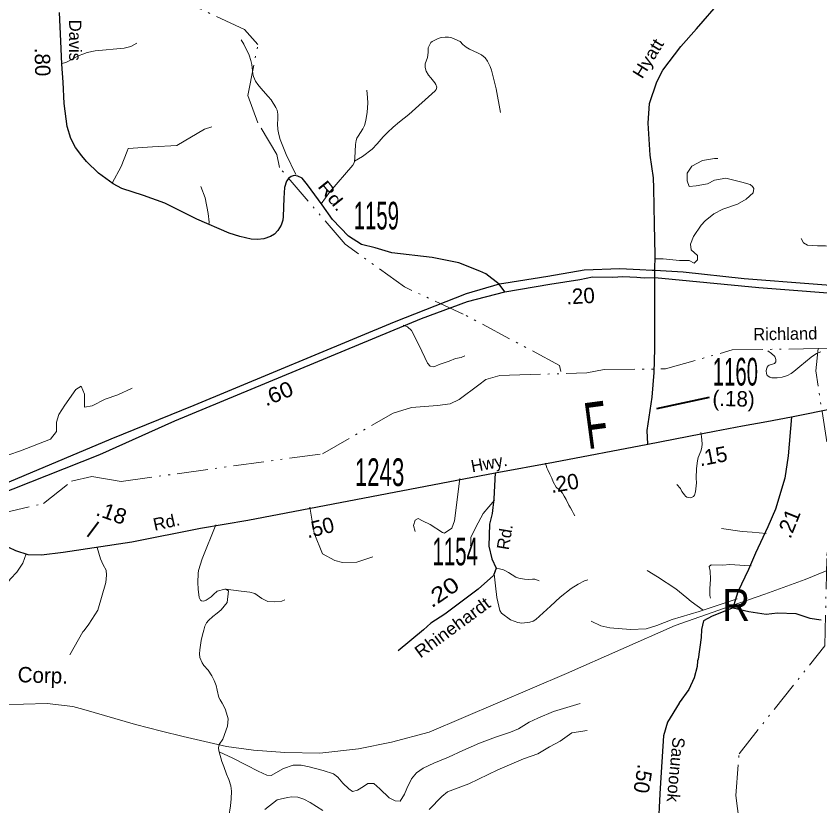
# Model space of a CAD drawing. Extents: x 224414 to 270732, y 178042 to 233939.
# Drawn here: x 241388 to 242694, y 195876 to 197160 of the extents above; entities that cross this region are included whole.
import ezdxf
from ezdxf.enums import TextEntityAlignment as Align

# ---------------------------------------------------------------- set-up
doc = ezdxf.new("R2010")
doc.units = 0
doc.header["$LTSCALE"] = 10
doc.linetypes.add('DASH_DOUBLE_DOT', pattern=[9.2, 5, -1.2, 0.3, -1.2, 0.3, -1.2])
for name, color, linetype, lineweight in [('11', 7, 'Continuous', 40), ('17', 7, 'Continuous', 40), ('22', 7, 'Continuous', 25), ('28', 7, 'Continuous', 25), ('32', 7, 'Continuous', 25), ('35', 7, 'Continuous', 13), ('44', 7, 'Continuous', 25), ('59', 7, 'DASH_DOUBLE_DOT', 13), ('8', 7, 'Continuous', 25)]:
    doc.layers.add(name, color=color, linetype=linetype, lineweight=lineweight)
for name, color, linetype in [('14', 7, 'Continuous'), ('21', 7, 'Continuous'), ('9', 7, 'Continuous')]:
    doc.layers.add(name, color=color, linetype=linetype)

msp = doc.modelspace()

# ---------------------------------------------------------------- linework, layer by layer
at = {"layer": '11'}
msp.add_line((242513.97, 196539.58), (242428.73, 196521.52), dxfattribs=at)
at = {"layer": '17'}
msp.add_line((241521.99, 196337.08), (241504.37, 196313.16), dxfattribs=at)
at = {"layer": '28'}
for points in [[(242425.97, 196746.43), (242421.52, 196746.31), (242401.37, 196747.07), (242368.82, 196748.81), (242311.27, 196746.49), (242251.94, 196736.66), (242180.73, 196725.05), (242173.18, 196723.89)], [(242182.29, 196711.46), (242255.28, 196724), (242303.71, 196731.61), (242324.61, 196735.88), (242357.61, 196735.39), (242373.74, 196736.26), (242396.56, 196735.1), (242408.19, 196734.52), (242425.75, 196734.64)], [(242425.75, 196734.64), (242594.77, 196718.83), (242910.34, 196694.12)], [(242795.02, 196715.06), (242570.76, 196732.41), (242471.76, 196743.49), (242425.97, 196746.43)], [(242173.18, 196723.89), (242119.12, 196708.18), (242002.28, 196662.24), (241677.17, 196526.74), (241542.43, 196471.81), (241324.3, 196380.19), (241320.81, 196379.02)], [(241325.68, 196368.48), (241524.11, 196447.18), (241645.9, 196502.04), (242046.85, 196668.37), (242121.47, 196695.56), (242182.29, 196711.46)]]:
    msp.add_lwpolyline(points, dxfattribs=at)
at = {"layer": '32'}
for p, q in [((242425.75, 196734.64), (242425.97, 196746.43)), ((242182.29, 196711.46), (242173.18, 196723.89))]:
    msp.add_line(p, q, dxfattribs=at)
for points in [[(242425.97, 196746.43), (242426.26, 196771.14), (242425.39, 196821.73), (242423.92, 196879.77), (242423.62, 196896.8), (242418.39, 196933.44), (242415.2, 196985.77), (242416.92, 197017.59), (242428.84, 197052.77), (242439.01, 197071.96), (242468.1, 197110.06), (242493.67, 197138.84), (242532.91, 197184.49), (242558.12, 197224.76), (242564.51, 197241.33), (242570.33, 197275.06), (242586.56, 197366.22), (242599, 197409.68), (242608.59, 197431.49), (242621.96, 197453), (242644.92, 197482.95), (242680.86, 197521.99), (242728.81, 197561.54)], [(242173.18, 196723.89), (242151.24, 196740.66), (242141.46, 196745.23), (242107.29, 196758.46), (242064.11, 196767.45), (241998.69, 196775.15), (241971.33, 196782.85), (241949.52, 196788.2), (241928.14, 196801.89), (241902.06, 196829.27), (241885.47, 196852.82), (241861.58, 196885.53), (241852.75, 196896.37), (241846.19, 196899.51), (241839.92, 196900.79), (241834.93, 196899.08), (241831.23, 196896.37), (241827.38, 196891.52), (241824.53, 196881.11), (241822.96, 196863.64), (241822.25, 196833.98), (241821.39, 196828.06), (241818.83, 196819.79), (241813.35, 196811.08), (241808.14, 196805.53), (241801.73, 196801.39), (241790.86, 196797.46), (241780.49, 196796.61), (241769.94, 196796.88), (241751.56, 196801.53), (241734.31, 196806.95), (241682.01, 196829.84), (241629.99, 196855.87), (241595.36, 196867.92), (241560.15, 196879.26), (241545.9, 196886.96), (241522.1, 196904.57), (241502.43, 196923.32), (241495.02, 196932.45), (241484.9, 196946.21), (241477.21, 196960.9), (241471.08, 196980.08), (241466.52, 197017.59), (241464.52, 197052.53), (241462.81, 197081.55), (241460.82, 197118.99), (241458.97, 197165.34)], [(242414.49, 196464), (242413.5, 196486.17), (242421.31, 196540.04), (242424.5, 196580.39), (242425.95, 196618.65), (242425.95, 196689.18), (242425.95, 196695.58), (242425.75, 196734.64)], [(242647.54, 196508.07), (242720.54, 196522.92), (242745.25, 196527.57), (242816.45, 196542.69), (242895.12, 196567.96), (242957.52, 196591.76), (243012.36, 196610.63)], [(242414.49, 196464), (242522.62, 196484.85), (242567.96, 196493.57), (242607.96, 196500.54), (242647.54, 196508.07)], [(242647.54, 196508.07), (242642.09, 196444.79), (242637.1, 196408.87), (242622, 196358.43), (242609.18, 196329.44), (242589.45, 196286.9), (242577.88, 196260.32), (242560.44, 196223.68), (242554.28, 196202.79), (242553.06, 196198.05)], [(242166.34, 196417.51), (242261.09, 196434.9), (242414.49, 196464)], [(241376.21, 196296.61), (241387.13, 196291.21), (241407.45, 196284.78), (241429.56, 196284.01), (241464.92, 196288.12), (241576.44, 196305.2), (241687.89, 196327.29), (241764.76, 196340.09), (242166.34, 196417.51)], [(242166.34, 196417.51), (242164.12, 196375.24), (242161.8, 196351.11), (242157.15, 196333.95), (242155.92, 196298.11), (242160.93, 196277.66), (242167.91, 196262.54), (242163.55, 196250.61), (242138.84, 196227.94), (242084.82, 196187.64), (242061.96, 196172.91), (242050.04, 196161.87), (242009.06, 196127.85)], [(242553.06, 196198.05), (242518.87, 196184.43), (242504.92, 196176.58), (242501.43, 196162.63), (242501.14, 196149.54), (242496.22, 196114.47), (242495.34, 196111.86), (242494.47, 196102.26), (242489.53, 196084.23), (242481.13, 196064.89), (242465.14, 196043.67), (242465.14, 196043.09), (242446.56, 196011.8), (242439.96, 195989.59), (242435.81, 195930.73), (242433.77, 195895.25), (242431.46, 195840.44)], [(242553.06, 196198.05), (242578.34, 196191.68), (242606.53, 196187.61), (242625.13, 196189.94), (242654.78, 196188.78), (242677.74, 196180.93), (242695.76, 196178.31)]]:
    msp.add_lwpolyline(points, dxfattribs=at)
at = {"layer": '35'}
msp.add_line((242559.3, 196212.75), (242504.34, 196194.02), dxfattribs=at)
for points in [[(241462.34, 197082.64), (241468.89, 197084.08), (241490.52, 197095.55), (241496.52, 197097.91), (241503.64, 197100.33), (241516.75, 197103.12), (241563.78, 197107.5), (241574.66, 197110.33), (241584.5, 197115.77)], [(241842.58, 196902.31), (241826.97, 196934.72), (241821.7, 196948.33), (241817.06, 196959.3), (241814.83, 196967.12), (241813.62, 196975.2), (241812.98, 196984.56), (241813.62, 196992.23), (241813.62, 197000.41), (241812.09, 197006.56), (241809.94, 197011.19), (241802.44, 197023.36), (241797.86, 197029.2), (241785.62, 197042.47), (241781.06, 197048.41), (241777.14, 197054.23), (241773.88, 197061.52), (241772.77, 197066), (241771.14, 197080.88), (241769.61, 197087.62), (241767.05, 197096.33), (241758.44, 197114.25), (241753.86, 197121.05)], [(241937.86, 196924), (241951.14, 196931.52), (241966.83, 196943.45), (241974.84, 196951.91), (241984.34, 196963.38), (241991.3, 196970.66), (242000.98, 196979.44), (242011.08, 196987.75), (242025.95, 196999.53), (242068.98, 197038.09), (242070.42, 197040.23), (242071.69, 197044.33), (242070.27, 197048.81), (242068.64, 197051.22), (242061.7, 197059.12), (242057.95, 197063.92), (242054.11, 197070), (242052.48, 197076.25), (242052.73, 197082.16), (242056.44, 197092.55), (242057.47, 197100.58), (242057.47, 197108), (242061.78, 197116.66), (242064.17, 197118.48), (242073.61, 197123.28), (242078.73, 197125.03), (242085.14, 197125.67), (242090.56, 197125.53), (242096.27, 197124.56), (242109.47, 197118.56), (242114.09, 197113.38), (242119.31, 197109.28), (242124.83, 197106.08), (242137.88, 197100.02), (242144.17, 197096.72), (242150.33, 197091.75), (242154.03, 197086.25), (242158.25, 197077.67), (242160.67, 197071.77), (242167.86, 197041.61), (242174.97, 197002.81)], [(241937.86, 196924), (241938.34, 196928.56), (241939.69, 196951.06), (241940.81, 196957.38), (241942, 196961.2), (241943.86, 196964.7), (241951.7, 196976.73), (241954.27, 196981.92), (241955.88, 196987.86), (241956.97, 196993.28), (241958.66, 197003.52), (241959.38, 197018.08), (241959.22, 197027.19), (241957.94, 197039.36)], [(241544.17, 196888.09), (241559.16, 196915.47), (241568.75, 196940.33), (241570.19, 196944.42), (241610.11, 196947.22), (241649.39, 196949.2), (241694.59, 196975.92), (241706.08, 196979.53)], [(241883.94, 196854.81), (241897.78, 196874.33), (241935.06, 196917.59), (241937.62, 196921.27), (241937.86, 196924)], [(242427.22, 196765.36), (242439.38, 196765.36), (242466.08, 196762.25), (242481.53, 196762.25), (242489.77, 196758.19), (242494.98, 196763.31), (242494.98, 196770.48), (242484.64, 196779.77), (242483.61, 196789.06), (242488.81, 196801.38), (242501.14, 196819.92), (242507.3, 196827.12), (242521.77, 196838.5), (242536.19, 196845.69), (242559.83, 196853.91), (242574.25, 196862.17), (242585.62, 196872.48), (242586.66, 196879.67), (242584.56, 196882.81), (242580.41, 196885.84), (242567.06, 196890.02), (242541.31, 196896.17), (242522.8, 196893.06), (242511.47, 196886.91), (242492.91, 196883.77), (242481.53, 196882.81), (242478.48, 196892.02), (242478.48, 196904.39), (242485.69, 196915.77), (242503.22, 196924.97), (242522.8, 196928.08), (242527.92, 196928.08)], [(241701.39, 196821.12), (241701.95, 196824.8), (241700.52, 196839.05), (241695.55, 196864.11), (241688.34, 196882.72)], [(242760.16, 196719.84), (242758.81, 196729.28), (242757.94, 196732.58), (242753.2, 196746.02), (242749.45, 196751.19), (242743.77, 196756.47), (242721.67, 196779.52), (242713.12, 196784.39), (242702.72, 196786.25), (242689.92, 196786.25), (242674.02, 196787.45), (242667.38, 196791.12), (242663.69, 196798.42)], [(242017.12, 196657.39), (242024.19, 196654.36), (242030.55, 196648.72), (242043.23, 196624.38), (242056.64, 196595.78), (242060.88, 196590.84), (242066.88, 196589.44), (242077.11, 196593.67), (242091.58, 196598.62), (242101.81, 196603.19), (242110.97, 196604.97), (242117.33, 196607.44)], [(242695.14, 196613.77), (242688.5, 196611.22), (242679.92, 196605.39), (242661.12, 196590.03), (242651.52, 196581.77), (242647.44, 196578.66), (242641.36, 196575.31), (242632.66, 196573.03), (242624.48, 196571.86), (242616.02, 196571.91), (242612.33, 196572.89), (242608.33, 196575.31), (242606.91, 196578.56), (242606.56, 196582.98), (242607.16, 196585.69), (242608.48, 196588.97), (242610, 196591.06), (242611.53, 196592.33), (242620.11, 196595.14), (242622.56, 196597.92), (242622.56, 196601.61), (242620.73, 196606.48), (242615.28, 196611.36), (242609.12, 196615.59)], [(241289.25, 196427.14), (241331.47, 196459.94), (241342.53, 196469.84), (241364.59, 196463.23), (241376.75, 196446.64), (241395.56, 196453.3), (241444.27, 196472.09), (241454.2, 196484.27), (241454.2, 196499.77), (241457.56, 196511.92), (241467.47, 196527.39), (241485.14, 196552.81), (241494.03, 196558.33), (241499.56, 196545.08), (241499.56, 196528.48), (241499.56, 196524.09), (241511.72, 196526.25), (241532.75, 196537.3), (241553.72, 196543.92), (241576.92, 196555.05)], [(242500.58, 196482.64), (242501.61, 196476.34), (242502.66, 196464.66), (242502.02, 196458.56), (242500.23, 196452.58), (242496.41, 196442.41), (242494.83, 196436.8), (242493.36, 196424.58), (242493.06, 196408.89), (242493.31, 196401.22), (242491.62, 196386.27), (242490.27, 196380.91), (242488.33, 196378.73), (242484.19, 196376.91), (242480.81, 196376.97), (242477.69, 196377.75), (242475.53, 196379.38), (242473.86, 196381.3), (242469.61, 196387.14), (242467.3, 196391.83), (242461.53, 196398.33)], [(242248.41, 196432.81), (242250.27, 196425.64), (242252.14, 196421.95), (242255.41, 196414.95), (242258.31, 196408.38), (242260.77, 196402.61), (242265.5, 196393.97), (242269.62, 196390.47), (242272.7, 196387.8), (242275.8, 196384.09), (242278.67, 196379.36), (242281.55, 196374.22), (242286.3, 196364.75), (242288.75, 196360.62), (242291.44, 196355.28), (242293.69, 196351.16), (242295.73, 196347.67)], [(242109.12, 196407.94), (242100.42, 196339.45), (242096.17, 196327.14), (242084.27, 196319.14), (242080.97, 196320.09), (242061.06, 196333.3), (242048.27, 196339.05), (242041.22, 196342.84), (242036.48, 196340.42), (242033.62, 196331.94), (242036.33, 196322.11)], [(242165.36, 196372.83), (242147.12, 196351.3), (242134.83, 196328.73), (242126.91, 196312.11), (242126.66, 196301.14), (242126.41, 196298.56)], [(241865.62, 196361.3), (241872.58, 196319.22), (241885.86, 196285.77), (241906.02, 196274.83), (241918.66, 196271.38), (241941.8, 196271.94), (241967.7, 196280.58)], [(241712.98, 196332.64), (241690.52, 196277.69), (241684.83, 196258.64), (241684.02, 196253.86), (241683.3, 196239.22), (241683.78, 196228.34), (241685.45, 196214.67), (241687.62, 196210.42), (241689.47, 196209.14), (241693.38, 196208.89), (241697.22, 196210.27), (241704.91, 196215.7), (241708.83, 196219.55), (241714.91, 196224.8), (241727.55, 196228.41), (241728.73, 196228)], [(242606.66, 196318.52), (242583.91, 196321.06), (242567.84, 196321.77), (242534.33, 196326.59)], [(241520.05, 196296.17), (241525.56, 196277.69), (241529.55, 196267.78), (241534.42, 196258.83), (241534.92, 196251.05), (241534.02, 196238.91), (241521.06, 196194.27), (241506.59, 196171.14), (241498.97, 196160.83), (241496.77, 196158.58), (241475.39, 196121.61)], [(241404.67, 196285.61), (241399, 196270.5), (241389.39, 196256.03), (241379.47, 196245.2), (241373.7, 196238), (241364.44, 196220.83), (241355.39, 196195.31), (241348.19, 196150.17), (241347.72, 196125.53), (241349.23, 196076.19), (241352.44, 196058.81), (241356.17, 196045.52), (241357.8, 196028.91), (241357.89, 196017.53), (241353.97, 195975.45), (241348.19, 195938.91)], [(242582.17, 196265.94), (242572.17, 196266.66), (242547.62, 196268.33), (242536.19, 196267.2), (242517.3, 196267.78), (242513.84, 196264.89), (242515.61, 196257.45), (242516.17, 196244.34), (242515.61, 196236.33), (242514.97, 196229.45), (242514.97, 196218.02), (242516.17, 196213.47)], [(242167.62, 196261.53), (242166.73, 196256.73), (242164.91, 196253.22)], [(242164.91, 196253.22), (242166.83, 196233.53), (242169.16, 196214.89), (242174.25, 196193.39), (242176.73, 196189.3), (242191.61, 196178.42), (242203.36, 196174.19), (242209.77, 196172.66), (242222.97, 196174.66), (242228.25, 196176.42), (242232.33, 196178.91), (242256.41, 196200.72), (242271.88, 196215.39), (242290.08, 196229.53), (242301.05, 196236.27), (242311.3, 196241.55), (242317.12, 196243.12)], [(242167.62, 196261.53), (242173.53, 196261), (242179.78, 196259.53), (242182.98, 196258.17), (242188.36, 196255.12), (242200.11, 196247.95), (242204.98, 196245.92), (242214.17, 196244.34), (242219.86, 196243.95), (242227.3, 196244.59), (242230.89, 196244.41), (242237.94, 196241.86)], [(242504.34, 196194.02), (242484.73, 196207.92), (242477.84, 196214.33), (242459.69, 196228.75), (242430.33, 196248.5), (242413.22, 196258.64)], [(241728.73, 196228), (241730.66, 196227.22), (241733.06, 196225.7), (241731, 196206.5), (241721.41, 196194.58), (241715.16, 196189.06), (241707.7, 196183.55), (241701, 196177.39), (241697.38, 196173.55), (241695.05, 196168.03), (241692.98, 196161.69), (241690.83, 196153.7), (241688.91, 196144.58), (241686.58, 196129.48), (241686.42, 196123.08), (241686.97, 196116.98), (241690.77, 196108.5), (241693.31, 196104.25), (241700.03, 196096.33), (241706.33, 196087.22), (241710.03, 196079.64), (241713.08, 196071.53), (241715.06, 196064.17), (241717.7, 196052.17), (241719.72, 196048.33), (241723.23, 196043.14), (241726.5, 196037.05), (241728.67, 196032.11), (241732.58, 196017.39), (241731.62, 196005.62), (241723.86, 195984.56), (241718.25, 195975.7), (241717.2, 195970.33), (241717.8, 195965.16), (241718.2, 195963.53)], [(241728.73, 196228), (241753.86, 196225.14), (241768.19, 196223.12), (241776.34, 196221.06), (241787.23, 196212.89), (241797.47, 196208.17), (241808.34, 196207.47), (241819.88, 196208.8), (241824.89, 196211.06)], [(242504.34, 196194.02), (242497.59, 196191.72), (242454, 196178.66), (242428.8, 196169.31), (242411.62, 196163.69), (242386.5, 196162.56), (242352.91, 196165.22), (242337.94, 196168.42), (242322.48, 196175.95)], [(241718.2, 195963.53), (241740.5, 195953.38), (241762.66, 195941.95), (241781.52, 195932.5), (241795.69, 195925.78), (241802.44, 195925.12), (241822.59, 195936.59), (241838.09, 195941.95), (241851.55, 195941.95), (241864.25, 195939.2), (241887.14, 195933.2), (241904.03, 195927.78), (241910.73, 195922.42), (241918.81, 195912.97), (241928.89, 195903.55), (241934.98, 195899.56), (241943.06, 195901.55), (241952.5, 195907.64), (241959.88, 195912.33), (241969.28, 195912.33), (241979.38, 195903.55), (241994.2, 195888.73), (242004.25, 195884.11), (242012.34, 195883.38), (242019.06, 195894.84), (242023.16, 195904.25), (242030.48, 195919.7), (242038.56, 195929.84), (242049.39, 195937.22), (242066.81, 195945.3), (242090.42, 195955.36), (242113.94, 195966.19), (242140.88, 195977.61), (242167.12, 195987.7), (242191.31, 195995.78), (242204.11, 196001.16), (242221.64, 196011.94), (242235.77, 196018.69), (242261.38, 196029.47), (242288.25, 196037.55), (242304.41, 196042.17)], [(242059.23, 195869.94), (242079.55, 195891.39), (242089.22, 195898.92), (242123.55, 195911.77), (242170.67, 195934.27), (242212.34, 195952.25), (242235.77, 195960.58), (242254.58, 195971.95), (242271.92, 195980.97), (242290.83, 195994.61), (242315.78, 195998.64)], [(241718.2, 195963.53), (241722.42, 195947.88), (241725.62, 195939.86), (241730.02, 195927.23), (241733.86, 195919.06), (241736.91, 195908.42), (241738.03, 195899.62), (241737.86, 195887.55), (241736.66, 195875.94), (241734.11, 195858.73)], [(241792.27, 195869.86), (241812.5, 195885.94), (241829.22, 195889.77), (241836.27, 195890.52), (241845.69, 195890.02), (241855.47, 195886.91), (241865.94, 195881.22), (241886.5, 195868.59)]]:
    msp.add_lwpolyline(points, dxfattribs=at)
at = {"layer": '44', "lineweight": 13}
for points in [[(242735.89, 196271.14), (242669.87, 196243.81), (242604.18, 196220.17)], [(242604.18, 196220.17), (242539.08, 196197.49), (242459.04, 196169.02), (242282.43, 196091.12), (242058.98, 195995.93), (241998.29, 195979.45), (241944.45, 195968.67), (241881.79, 195961.81), (241825.01, 195962.79), (241774.1, 195966.71), (241730.04, 195972.59), (241659.84, 195988.57), (241624.6, 195997.38), (241582.42, 196008.15), (241498.3, 196032.65), (241480.68, 196037.55), (241438.58, 196042.45), (241400.23, 196041.28), (241339.2, 196040.11)]]:
    msp.add_lwpolyline(points, dxfattribs=at)
at = {"layer": '59'}
msp.add_line((242691.08, 196619.23), (242917.75, 196629.7), dxfattribs=at)
for points in [[(242273.31, 196581.96), (242271.2, 196592.01), (242114.59, 196675.33), (242019.01, 196719.47), (241922.62, 196788.94), (241816.11, 196913.78), (241811.84, 196934.88), (241780.94, 196986.48), (241764.95, 197030.81), (241781.03, 197113.5), (241759.16, 197137.94), (241646.94, 197190.19), (241607.77, 197227.98), (241572.19, 197289.69), (241510.52, 197459.95), (241513.12, 197523.91), (241530.19, 197568.56), (241533.84, 197657.5), (241464.12, 197817.91), (241478.73, 197863.61), (241477.52, 197896.64), (241385.75, 198014.5)], [(242108.19, 196536.45), (242139.67, 196560.27), (242151.27, 196569.27), (242174.27, 196575.64), (242189.94, 196576.13), (242315.54, 196579.69), (242343.31, 196585.42), (242443.2, 196586.2), (242551.2, 196617.05), (242691.08, 196619.23)], [(242320.98, 193970.39), (242319.61, 194061.44), (242338.94, 194224.08), (242381.94, 194405.23), (242424.33, 194632.39), (242439.12, 194685.11), (242455.92, 194846.8), (242466.19, 195097.59), (242511.47, 195210.7), (242514.48, 195345.66), (242552.95, 195477.91), (242566.12, 195551.62), (242574.61, 195759.5), (242557.22, 195892.84), (242562.5, 195960.75), (242701.84, 196135.97), (242705.34, 196282.92), (242719.3, 196376.64), (242687.11, 196583.31), (242691.08, 196619.23)], [(241360.92, 196350.84), (241432.75, 196367.22), (241478.21, 196403.87), (241511.37, 196411.59), (241559.06, 196403.32), (241885.97, 196448.34), (242001.03, 196514.53), (242030.36, 196523.23), (242072.94, 196526.66), (242093.5, 196529.59), (242108.19, 196536.45)]]:
    msp.add_lwpolyline(points, dxfattribs=at)

# ---------------------------------------------------------------- texts
at = {"layer": '11'}
for s, rotation, p in [('Davis', 269.976, (241474.48, 197120.31)), ('Hwy.', 10.676, (242158.37, 196423.47)), ('Rd.', 80.76, (242191.86, 196311.56)), ('Saunook', 264.647, (242449.99, 195935.85))]:
    msp.add_text(s, height=20, rotation=rotation, dxfattribs=at).set_placement(p, align=Align.CENTER)
for s, rotation, width, p in [('Hyatt', 58.237, 1.1, (242423.26, 197085.65)), ('Rd.', 308.698, 1.3, (241894.04, 196861.37)), ('Rd.', 12.432, 1.05, (241634.66, 196327.74)), ('Rhinehardt', 36.346, 1.1, (242102.95, 196157.88))]:
    msp.add_text(s, height=20, rotation=rotation, dxfattribs=dict(at, width=width)).set_placement(p, align=Align.CENTER)
at = {"layer": '14'}
msp.add_text('Corp.', height=25, rotation=358.108, dxfattribs=at).set_placement((241431.35, 196075.76), align=Align.CENTER)
at = {"layer": '17'}
for s, rotation, p in [('.80', 271.188, (241418.83, 197084.84)), ('.20', 3.419, (242305.79, 196692.31)), ('(.18)', 358.456, (242553.43, 196525.46)), ('.15', 10.988, (242522.52, 196432.26)), ('.20', 9.856, (242281.15, 196388.28)), ('.50', 13.96, (241884.59, 196316.34)), ('.21', 68.189, (242654.57, 196330.48)), ('.50', 260.619, (242394.6, 195921.85))]:
    msp.add_text(s, height=25, rotation=rotation, dxfattribs=at).set_placement(p, align=Align.CENTER)
for s, rotation, width, p in [('.60', 22.531, 1.1, (241817.65, 196534.74)), ('.18', 340.373, 1.05, (241539.35, 196340.65)), ('.20', 34.675, 1.25, (242087.13, 196213.3))]:
    msp.add_text(s, height=25, rotation=rotation, dxfattribs=dict(at, width=width)).set_placement(p, align=Align.CENTER)
at = {"layer": '21'}
msp.add_text('Richland', height=20, rotation=0.896, dxfattribs=at).set_placement((242637.84, 196633.4), align=Align.CENTER)
at = {"layer": '22', "width": 0.6}
msp.add_text('F', height=75, rotation=7.549, dxfattribs=at).set_placement((242335.27, 196458.03), align=Align.CENTER)
at = {"layer": '8'}
for s, width, p in [('1159', 0.55, (241973.41, 196812.87)), ('1160', 0.55, (242556.54, 196559.17)), ('1243', 0.6, (241978.71, 196395.83)), ('1154', 0.55, (242101.53, 196266.77))]:
    msp.add_text(s, height=45, dxfattribs=dict(at, width=width)).set_placement(p, align=Align.CENTER)
at = {"layer": '9', "width": 0.9}
msp.add_text('R', height=52, dxfattribs=at).set_placement((242557.86, 196176.46), align=Align.CENTER)

doc.saveas('drawing.dxf')
